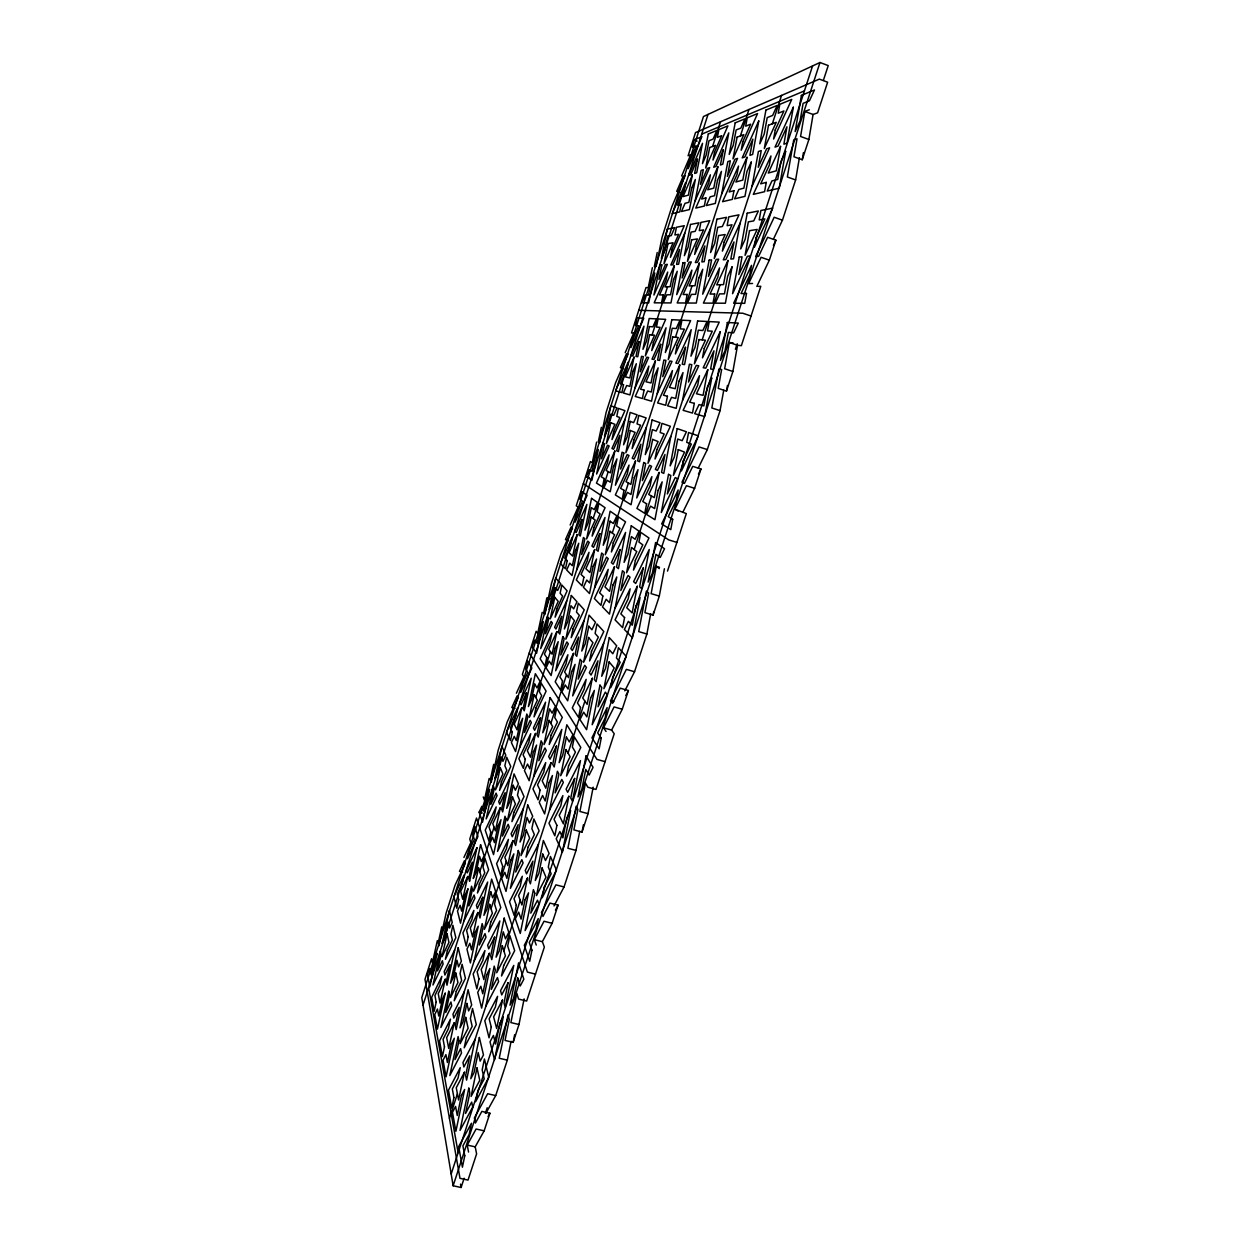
<?xml version="1.0" encoding="UTF-8"?>
<svg xmlns="http://www.w3.org/2000/svg" width="1250" height="1250" viewBox="0 0 1250 1250"><rect width="100%" height="100%" fill="white"/><g stroke="black" fill="none" stroke-linecap="round" stroke-linejoin="round"><path stroke-width="1.5" d="M773.516 238.969L782.453 220.172L795.625 179.953L787.344 176.969L793.734 139.859L797.031 138.766L793.953 156.75L802.25 159.75L803.453 152.562M802.25 159.75L808.875 139.5L813.078 114.484L817.609 112.828L827.641 82.219L819.328 79.109L695.516 132.578L688.109 155.766L690.734 154.781L681.656 175.984M809.312 109.75L804.844 111.453L800.578 136.469L808.875 139.5M795.625 179.953L799.406 157.688M732.891 371.484L737.547 345.281L729.359 342.531L724.641 368.75L732.891 371.484L726.469 391.094L718.234 388.375L721.641 369.547L718.891 369.094L711.828 407.953L720.062 410.641L707.312 449.578L698.281 468M720.062 410.641L723.719 390.297M726.469 391.094L727.469 385.438M752.141 186.031L758.406 151.516L761.234 150.578L758.219 167.297L766.656 148.797L769.594 147.828L752.141 186.031L740.016 223.344L723.281 259.812L725.875 259.562L733.984 241.938L730.828 259.062L733.531 258.797L740.016 223.344M624.844 690.828L634.547 671.734L646.891 634.016L638.719 631.609L646.391 591.125L648.625 593.016L644.906 612.641L653.094 615.078L653.766 611.516M653.094 615.078L659.312 596.094L664.406 568.766M659.531 567.297L656.266 566.312L651.125 593.641L659.312 596.094M646.891 634.016L650.688 613.781M682.578 400.25L689.422 364.234L691.781 364.625L688.484 382.078L696.312 365.375L698.766 365.781L682.578 400.25L670.828 436.469L663.766 473.422L661.547 472.359L664.969 454.5L657.469 470.391L655.328 469.359L670.828 436.469M721.719 193.859L727.844 161.609L730.312 160.797L727.359 176.406L735 159.234L737.562 158.391L721.719 193.859L710.5 228.625L695.281 262.578L697.547 262.344L704.922 245.938L701.859 261.922L704.188 261.688L710.5 228.625M554.016 905.922L564.047 886.953L576.016 850.406L567.891 848.266L576.141 806.281L577.875 809.531L573.891 829.891L582.016 832.062L588.047 813.656L593.172 787.203M576.016 850.406L579.719 831.328M582.016 832.062L583.453 824.656M615.094 608.156L622.438 570.734L624.375 572.375L620.812 590.516L628.047 575.5L630.047 577.203L615.094 608.156L603.672 643.297L596.094 681.656L594.312 679.344L597.984 660.812L591.047 675.062L589.344 672.812L603.672 643.297M657.266 393.578L663.875 360.016L665.938 360.359L662.75 376.625L669.859 361.016L672 361.359L657.266 393.578L646.359 427.391L639.562 461.766L637.641 460.828L640.922 444.219L634.078 459.125L632.203 458.219L646.359 427.391M695.188 200.688L701.141 170.422L703.312 169.703L700.438 184.359L707.422 168.344L709.656 167.609L695.188 200.688L684.75 233.219L670.812 264.984L672.797 264.781L679.547 249.437L676.578 264.422L678.625 264.219L684.75 233.219M511.094 1041.297L507.312 1060.141L499.234 1058.25L508.031 1014.875L509.312 1019.406L505.062 1040.438L513.141 1042.359L514.672 1034.719M693.922 139.953L692.453 147.297L696.266 145.781L689.688 161.156L688.188 168.594L701.906 136.656L693.922 139.953L697.141 141.109M513.141 1042.359L518.984 1024.516L524.109 998.891M657.203 252.516L654.328 266.609L656.141 266.422L662.078 237.281L671.844 206.703L685.141 175.703L683.172 176.344L676.734 191.359L679.938 192.484M538.469 844.141L530.391 883.812L529.047 880.297L532.953 861.141L526.547 873.844L525.25 870.453L538.469 844.141L549.562 810L557.406 771.281L558.906 774.094L555.109 792.875L561.797 779.469L563.359 782.391L549.562 810M583.984 620.688L576.734 656.281L575.188 654.266L578.703 637.062L572.328 650.516L570.844 648.562L583.984 620.688L594.594 587.797L601.641 553.016L603.328 554.453L599.922 571.312L606.531 557.172L608.266 558.656L594.594 587.797M624.969 419.438L618.422 451.578L616.734 450.766L619.906 435.234L613.594 449.266L611.953 448.469L624.969 419.438L635.141 387.75L648.641 357.516L646.781 357.203L640.25 371.859L643.328 356.641L641.516 356.328L635.141 387.75M652.344 267.719L648.281 287.547L645.984 287.625L631.516 332.938L633.703 333.141L625.203 352.656M601.359 427.312L598.297 441.891L599.797 442.609L606.109 412.437L615.641 382.609L628.094 354.125L626.438 353.844L620.406 367.656L623.594 368.703M475.125 1039.234L466.594 1080.125L465.641 1075.5L469.766 1055.766L463.875 1066.984L462.953 1062.516L475.125 1039.234L485.906 1006.078L494.219 966.125L495.328 970.062L491.297 989.422L497.453 977.547L498.609 981.625L485.906 1006.078M523.297 808.734L515.625 845.484L514.438 842.422L518.156 824.672L512.266 836.766L511.109 833.812L523.297 808.734L533.625 776.75L541.094 740.812L542.422 743.281L538.797 760.688L544.938 747.969L546.297 750.516L533.625 776.75M566.734 600.859L559.797 634.078L558.438 632.297L561.797 616.25L555.922 629.016L554.609 627.281L566.734 600.859L576.641 569.984L583.406 537.484L584.891 538.75L581.609 554.5L587.703 541.141L589.234 542.453L576.641 569.984M596.609 442.141L592.312 462.641L590.406 461.578L576.281 505.766L578.094 507.141L570.141 525.016M542.234 612.344L537.703 633.484L536.172 631.297L522.391 674.438L523.828 676.906L516.391 693.234M464.234 991.766L456.156 1029.578L455.312 1025.531L459.219 1007.281L453.781 1018.078L452.969 1014.156L464.234 991.766L474.281 960.625L482.156 923.609L483.141 927.063L479.328 945L485 933.609L486 937.172L474.281 960.625M509.984 777.656L502.672 811.891L501.625 809.203L505.156 792.656L499.703 804.219L498.688 801.594L509.984 777.656L519.641 747.562L526.781 714.047L527.938 716.234L524.484 732.469L530.156 720.359L531.344 722.609L519.641 747.562M454.656 950.016L446.984 985.203L446.25 981.641L449.953 964.641L444.891 975.047L444.172 971.578L454.656 950.016L464.078 920.672L471.562 886.203L472.422 889.25L468.797 905.953L474.062 895.031L474.953 898.172L464.078 920.672M489.156 778.469L484.406 800.219L483.25 796.969M493.672 764.344L490.297 779.812L491.219 782.203L498.203 750.172L507.281 721.766L518.156 697.953L517.094 695.969L511.828 707.516L514.984 708.391M437.328 940.656L432.375 962.984L431.562 958.734L424.984 979.328L459.984 1178.328L468.016 1180.094L476.609 1153.859L475.203 1146.844L484.156 1130.828L489.922 1113.234L481.859 1111.391L475.453 1123.031L474.391 1117.891L487.641 1093.734L495.703 1095.578L507.312 1060.141M441.75 926.859L438.219 942.75L438.875 945.922L446.156 913.031L455.031 885.297L465.172 863.672L464.375 860.891L459.469 871.375L462.609 872.188M423.031 1005.078L708.016 114.406M479.766 871.797L494.062 827.219M535.734 697.422L550.406 651.703M593.156 518.547L608.219 471.625M652.094 334.953L667.547 286.781M712.594 146.469L720.516 121.781M491.031 908.734L506.297 861.391M550.828 723.438L566.516 674.797M612.281 533.016L628.406 483.016M675.453 337.25L692.047 285.828M740.422 135.906L748.938 109.516M449.438 1118.375L457.406 1093.812M503.844 950.781L520.234 900.313M568.031 753.094L584.906 701.125M634.125 549.531L651.484 496.031M702.188 339.859L720.094 284.734M772.344 123.797L781.547 95.422M451.188 1173.984L812.562 65.938M464.141 1178.234L461.109 1187.5L453.141 1185.766L819.984 62.5L828.219 65.594L823.359 80.438M485.375 1113.328L487.203 1107.766M735.375 349.312L737.203 343.75M518.984 1024.516L510.891 1022.578L516.812 993.266L518.578 999.078L526.672 1001.047L544.359 947.062L542.359 941.672L552.125 923.312L558.078 905.156L549.969 903.078L542.969 916.406L541.453 912.5L555.922 884.859L564.047 886.953M588.047 813.656L579.906 811.469L585.453 783.109L587.844 787.219L595.984 789.438L614.219 733.75L611.609 730.078L622.25 709.234L628.391 690.516L620.219 688.172L612.594 703.297L610.609 700.703L626.375 669.375L634.547 671.734M667.5 571.094L686.328 513.609L674.906 509.234L686.406 485.719L694.625 488.312L700.953 468.969L692.734 466.359L684.438 483.375L681.969 482.188L699.078 446.938L707.312 449.578M756.812 286.438L769.344 260.172L775.891 240.203L767.609 237.297L758.625 256.328L755.609 256.625L774.172 217.25L782.453 220.172M586.312 476.719L589.391 469.766L592.125 471.391L595.219 456.578L598.359 449.484L591.938 480.25L586.312 476.719L589.484 477.719M479.125 812.141L481.812 806.359L483.469 811.109L486.891 795.391L489.625 789.5L482.516 822.141L479.125 812.141L482.266 812.984M463.922 857.438L470.859 842.594L469.781 839.094L476.5 818.062L527.391 972.109L535.5 974.109M773.422 245.375L775.891 240.203M698.453 474.062L700.953 468.969M683.062 511.781L694.625 488.312M606.062 731.469L603.516 727.812L614.094 706.922L622.25 709.234M625.828 695.547L628.391 690.516M536.25 945.031L534.328 939.656L544.031 921.25L552.125 923.312M555.438 910.141L558.078 905.156M468.562 1152.078L467.219 1145.078L476.109 1129.016L484.156 1130.828M485.906 1113.266L495.703 1095.578M488.078 1116.547L489.922 1113.234M819.984 62.5L703.469 116.531L421.781 997.594L453.141 1185.766M701.703 134.172L804.422 90.906M752.531 283.453L748.609 283.609L761.078 257.297L769.344 260.172M758.141 286.391L760.797 286.297L741.344 345.672L737.547 345.281M638.734 310.312L742.797 313.234L751.047 316.047M729.359 342.531L733.094 342.906M467.219 1145.078L475.203 1146.844M534.328 939.656L542.359 941.672M605.094 761.656L596.938 759.391L529.281 652.906M603.516 727.812L611.609 730.078M610.609 700.703L613.844 701.609M550.016 598.797L546.859 597.875L543.641 612.906L544.844 614.484L551.5 583.359L560.797 554.25L572.453 528.156L571.094 527L565.453 539.656L568.625 540.609M676.906 542.406L668.703 539.891L583.328 483.703M804.844 111.453L813.078 114.484M674.906 509.234L678.125 511.047M656.266 566.312L659.312 568.609M428.609 987.656L458.141 1152.641M460.516 1184.125L461.109 1187.5M801.391 95.391L795.156 131.578L800.078 120.969L803.109 103.344L809.422 100.828L814.469 89.969L801.391 95.391M785.641 151.375L779.219 188.203L767.219 191.062L771.922 180.938L777.734 179.438L780.828 161.734L785.641 151.375M793.312 107.234L787.062 143.156L783.891 144.203L786.938 126.828L778.062 146.109L775.016 147.109L793.312 107.234M780.562 146.375L776.266 170.844L768.266 173.047L780.562 146.375M756.047 237.734L754.344 247.297L772.719 208.141L760.891 210.484L759.219 219.922L764.859 218.906L756.047 237.734M775.219 130.016L773.609 139.031L791.734 99.406L779.781 104.344L778.203 113.234L783.906 110.969L775.219 130.016M746.5 293.453L744.734 303.328L733.625 303.266L751.5 265.359L749.766 275.078L741.031 293.547L746.5 293.453M766.25 182.391L764.594 191.688L753.312 194.375L770.953 155.953L769.328 165.109L760.719 183.828L766.25 182.391M727.344 322.516L720.453 360.422L725 350.891L728.344 332.438L733.625 332.828L738.281 323.078L727.344 322.516M739.234 257.094L732.578 293.688L750.266 255.984L747.375 256.266L738.812 274.547L742.031 256.812L739.234 257.094M747.203 213.219L740.703 248.938L745.203 239.25L748.344 221.859L753.719 220.906L758.312 211L747.203 213.219M765.922 110.094L759.797 143.812L764.234 134.016L767.203 117.609L772.641 115.453L777.172 105.438L765.922 110.094M749.516 230.672L745.078 255.344L757.156 229.453L749.516 230.672M768.5 125.25L764.312 148.516L776.234 122.312L768.5 125.25M711.703 378.031L704.641 416.563L694.688 413.688L699.031 404.578L703.859 405.859L707.266 387.328L711.703 378.031M720.156 331.828L713.266 369.422L710.625 368.984L713.969 350.812L705.766 368.172L703.219 367.734L720.156 331.828M732.047 266.906L725.391 303.219L715.219 303.156L719.516 293.906L724.453 293.828L727.656 276.359L732.047 266.906M751.234 162.094L744.953 196.359L734.609 198.828L738.859 189.453L743.875 188.156L746.891 171.672L751.234 162.094M758.766 120.953L752.641 154.453L749.906 155.344L752.875 139.156L744.859 156.984L742.219 157.859L758.766 120.953M707.797 369.75L703.078 395.344L696.438 393.766L707.797 369.75M727.969 260.469L723.516 284.594L716.719 284.859L727.969 260.469M747 157.297L742.797 180.094L735.891 182L747 157.297M683.25 460.953L681.391 470.953L698.344 435.875L688.562 432.516L686.719 442.359L691.375 444.094L683.25 460.953M704.234 348.422L702.484 357.844L719.25 322.109L709.234 321.594L707.516 330.875L712.281 331.234L704.234 348.422M724.047 242.219L722.375 251.125L738.969 214.844L728.766 216.875L727.141 225.656L732 224.781L724.047 242.219M742.766 141.828L741.188 150.25L757.578 113.563L747.234 117.844L745.688 126.156L750.625 124.188L742.766 141.828M672.703 519.312L670.781 529.625L661.672 523.922L678.172 489.984L676.281 500.141L668.234 516.656L672.703 519.312M694.312 403.344L692.516 413.047L683.141 410.344L699.469 375.703L697.688 385.266L689.719 402.125L694.312 403.344M714.703 293.984L713 303.156L703.406 303.094L719.562 267.906L717.891 276.938L710 294.062L714.703 293.984M733.953 190.703L732.344 199.375L722.578 201.688L738.547 166.047L736.969 174.594L729.172 191.938L733.953 190.703M678.25 449.609L673.406 475.359L684.562 452.141L678.25 449.609M698.984 339.547L694.406 363.859L705.453 340.188L698.984 339.547M718.562 235.562L714.234 258.547L725.172 234.516L718.562 235.562M737.094 137.172L733 158.922L743.812 134.625L737.094 137.172M655.594 542.594L648.109 582.094L652.297 573.594L655.938 554.344L660.234 557.453L664.531 548.75L655.594 542.594M668.531 474.375L661.297 512.531L677.625 478.734L675.234 477.594L667.344 493.969L670.828 475.484L668.531 474.375M677.203 428.609L670.141 465.875L674.297 457.172L677.719 439.016L682.172 440.672L686.406 431.766L677.203 428.609M697.609 321L690.938 356.188L695.047 347.328L698.297 330.188L702.844 330.531L707.047 321.484L697.609 321M709.156 260.141L702.703 294.188L718.703 259.172L716.203 259.422L708.453 276.391L711.578 259.891L709.156 260.141M716.906 219.234L710.594 252.531L714.672 243.547L717.734 227.328L722.375 226.5L726.531 217.313L716.906 219.234M735.188 122.844L729.203 154.406L733.234 145.297L736.141 129.953L740.859 128.078L744.969 118.797L735.188 122.844M635.969 605.938L632.281 625.219L628.375 621.344L624.375 629.469L632.406 637.75L640.062 597.625L635.969 605.938M643.25 567.922L639.625 586.844L641.766 588.672L649.25 549.5L633.609 581.688L635.688 583.453L643.25 567.922M658.109 490.375L654.625 508.562L650.578 506.156L646.594 514.484L654.938 519.703L662.156 481.859L658.109 490.375M679 381.25L675.703 398.438L671.531 397.344L667.594 405.828L676.203 408.328L683.016 372.578L679 381.25M685.5 347.344L682.266 364.219L684.547 364.609L691.219 329.672L675.844 363.141L678.062 363.516L685.5 347.344M698.766 278.047L695.656 294.312L691.375 294.391L687.469 303.016L696.297 303.062L702.75 269.25L698.766 278.047M717.484 180.297L714.531 195.703L710.172 196.828L706.297 205.562L715.312 203.422L721.438 171.375L717.484 180.297M723.312 149.844L720.422 165L722.797 164.219L728.781 132.875L713.719 167.203L716.016 166.453L723.312 149.844M637.266 586.281L632.156 612.906L626.766 607.766L637.266 586.281M659.141 472.484L654.312 497.609L648.719 494.469L659.141 472.484M679.797 364.969L675.234 388.719L669.469 387.359L679.797 364.969M699.344 263.219L695.016 285.719L689.109 285.938L699.344 263.219M717.875 166.781L713.766 188.125L707.734 189.781L717.875 166.781M609.141 661.938L603.906 688.688L614.203 667.969L609.141 661.938M631.5 547.562L626.562 572.828L636.781 551.547L631.5 547.562M652.641 439.391L647.969 463.297L658.109 441.578L652.641 439.391M672.656 336.969L668.234 359.625L678.281 337.516L672.656 336.969M691.641 239.828L687.438 261.328L697.406 238.922L691.641 239.828M709.672 147.578L705.688 168L715.562 145.344L709.672 147.578M612.703 677.312L610.688 687.688L626.297 656.453L618.422 647.734L616.438 657.969L620.188 662.266L612.703 677.312M635.375 560.281L633.484 570.094L648.984 538.016L640.797 532.375L638.922 542.031L642.812 544.859L635.375 560.281M656.812 449.75L655.016 459.016L670.375 426.266L661.922 423.359L660.156 432.5L664.188 434L656.812 449.75M677.078 345.188L675.375 353.969L690.609 320.641L681.922 320.188L680.25 328.859L684.391 329.156L677.078 345.188M696.281 246.125L694.672 254.438L709.766 220.656L700.875 222.422L699.281 230.625L703.531 229.875L696.281 246.125M714.5 152.125L712.984 160.016L727.906 125.859L718.875 129.609L717.359 137.406L721.672 135.688L714.5 152.125M601.219 738.109L599.141 748.828L591.938 737.828L607.125 707.641L605.078 718.188L597.672 732.875L601.219 738.109M624.578 617.562L622.625 627.656L615.062 619.875L630.141 588.828L628.219 598.781L620.859 613.875L624.578 617.562M646.625 503.812L644.766 513.344L636.906 508.406L651.891 476.656L650.062 486.047L642.75 501.5L646.625 503.812M667.453 396.266L665.719 405.281L657.594 402.938L672.438 370.578L670.719 379.469L663.469 395.219L667.453 396.266M687.188 294.453L685.531 303L677.188 302.953L691.906 270.109L690.266 278.547L683.094 294.531L687.188 294.453M705.891 197.938L704.328 206.047L695.781 208.078L710.375 174.828L708.828 182.828L701.703 199.016L705.891 197.938M586.031 755.922L577.984 796.906L581.828 789.375L585.75 769.391L589.141 775.078L593.078 767.359L586.031 755.922M599.953 685.141L592.172 724.734L607.219 694.625L605.312 692.125L598.031 706.734L601.797 687.531L599.953 685.141M609.297 637.609L601.688 676.297L605.531 668.516L609.219 649.672L612.797 653.766L616.703 645.812L609.297 637.609M631.281 525.797L624.094 562.375L627.891 554.391L631.391 536.578L635.109 539.281L639 531.125L631.281 525.797M643.719 462.531L636.75 497.938L651.594 466.297L649.531 465.297L642.359 480.641L645.719 463.484L643.719 462.531M652.078 419.984L645.266 454.609L649.047 446.469L652.359 429.609L656.219 431.031L660.062 422.719L652.078 419.984M671.797 319.672L665.344 352.531L669.094 344.234L672.219 328.25L676.188 328.547L680.016 320.094L671.797 319.672M682.984 262.781L676.719 294.641L691.328 261.938L689.141 262.156L682.078 278L685.094 262.578L682.984 262.781M690.516 224.469L684.375 255.672L688.094 247.266L691.078 232.094L695.141 231.375L698.922 222.797L690.516 224.469M708.297 134L702.469 163.656L706.156 155.156L708.984 140.734L713.125 139.094L716.875 130.438L708.297 134M568.859 796.266L563.391 823.859L559.203 815.375L568.859 796.266M592.328 678.281L587.141 704.344L582.703 697.969L592.328 678.281M614.5 566.688L609.594 591.359L604.938 586.891L614.5 566.688M635.5 461.016L630.859 484.391L626 481.641L635.5 461.016M655.422 360.797L651.016 382.969L645.984 381.781L655.422 360.797M674.344 265.609L670.156 286.688L664.984 286.891L674.344 265.609M692.344 175.094L688.359 195.141L683.047 196.609L692.344 175.094M566.859 817.859L562.891 837.844L559.875 831.547L556.188 838.75L562.406 852.094L570.625 810.5L566.859 817.859M574.672 778.453L570.781 798.062L572.453 801.219L580.484 760.594L566.078 789.25L567.688 792.281L574.672 778.453M590.609 698.031L586.875 716.906L583.656 712.156L579.984 719.609L586.594 729.688L594.359 690.422L590.609 698.031M613.062 584.781L609.531 602.625L606.156 599.281L602.5 606.922L609.453 614.094L616.781 576.969L613.062 584.781M620.047 549.562L616.562 567.094L618.422 568.688L625.594 532.406L611.344 562.625L613.141 564.172L620.047 549.562M634.312 477.594L630.969 494.484L627.438 492.391L623.812 500.219L631.062 504.75L638.016 469.609L634.312 477.594M654.453 375.969L651.281 392L647.641 391.047L644.031 399L651.547 401.188L658.125 367.859L654.453 375.969M660.734 344.312L657.609 360.078L659.609 360.406L666.047 327.797L652 359.141L653.938 359.469L660.734 344.312M673.578 279.516L670.562 294.75L666.812 294.812L663.234 302.891L670.969 302.922L677.219 271.281L673.578 279.516M691.75 187.828L688.891 202.312L685.047 203.297L681.5 211.469L689.422 209.594L695.359 179.5L691.75 187.828M697.422 159.219L694.609 173.469L696.703 172.781L702.531 143.297L688.703 175.406L690.734 174.734L697.422 159.219M544.281 887.078L542.125 897.828L556.484 870.219L550.422 856.469L548.297 867.062L551.172 873.781L544.281 887.078M568.562 765.891L566.531 776.047L580.812 747.453L574.359 736.969L572.344 746.984L575.422 752.125L568.562 765.891M591.5 651.328L589.578 660.938L603.797 631.516L596.984 623.953L595.094 633.438L598.328 637.156L591.5 651.328M613.234 542.859L611.406 551.969L625.547 521.844L618.422 516.922L616.625 525.906L620.016 528.359L613.234 542.859M633.828 440.016L632.094 448.656L646.141 417.938L638.766 415.406L637.047 423.922L640.578 425.234L633.828 440.016M653.391 342.375L651.75 350.578L665.688 319.359L658.078 318.969L656.453 327.078L660.078 327.344L653.391 342.375M671.984 249.531L670.422 257.344L684.25 225.719L676.438 227.266L674.891 234.984L678.625 234.312L671.984 249.531M531.938 950.172L529.719 961.25L524.297 945.281L538.25 918.625L536.062 929.547L529.266 942.5L531.938 950.172M556.922 825.375L554.828 835.828L548.969 823.266L562.875 795.609L560.812 805.906L554.031 819.359L556.922 825.375M580.516 707.516L578.547 717.391L572.297 707.875L586.156 679.359L584.203 689.109L577.453 702.969L580.516 707.516M602.844 596L600.969 605.359L594.406 598.578L608.188 569.344L606.344 578.578L599.625 592.797L602.844 596M624 490.344L622.219 499.219L615.359 494.922L629.062 465.078L627.312 473.828L620.625 488.344L624 490.344M644.078 390.109L642.391 398.531L635.266 396.469L648.875 366.109L647.219 374.422L640.578 389.188L644.078 390.109M663.141 294.875L661.547 302.875L654.203 302.828L667.719 272.047L666.125 279.953L659.547 294.938L663.141 294.875M681.281 204.266L679.75 211.891L672.234 213.688L685.641 182.531L684.125 190.062L677.594 205.219L681.281 204.266M517.703 977.922L513.531 998.563L509.984 1005.203L518.578 962.844L523.844 979.203L520.234 985.984L517.703 977.922M534.812 893.266L530.797 913.125L537.5 900.203L538.953 903.953L525.109 930.594L533.406 889.641L534.812 893.266M542.734 854.094L538.797 873.594L535.266 880.5L543.375 840.484L549.094 853.453L545.484 860.5L542.734 854.094M566.406 737.047L562.672 755.484L559.156 762.625L566.828 724.766L572.938 734.672L569.344 741.953L566.406 737.047M581.719 661.328L578.125 679.109L584.766 665.312L586.422 667.469L572.688 695.906L580.109 659.234L581.719 661.328M588.812 626.234L585.281 643.703L581.781 651.047L589.047 615.156L595.484 622.297L591.922 629.797L588.812 626.234M610.062 521.156L606.703 537.734L603.219 545.25L610.125 511.188L616.859 515.844L613.312 523.5L610.062 521.156M623.828 453.016L620.594 469.031L627.172 454.609L628.984 455.484L615.391 485.219L622.078 452.187L623.828 453.016M630.234 421.391L627.047 437.141L623.578 444.797L630.141 412.437L637.141 414.844L633.609 422.656L630.234 421.391M649.406 326.562L646.375 341.531L642.938 349.312L649.172 318.516L656.406 318.891L652.891 326.812L649.406 326.562M661.859 264.922L658.938 279.406L665.422 264.562L667.344 264.359L653.938 295.031L660 265.109L661.859 264.922M667.656 236.281L664.781 250.547L661.359 258.422L667.297 229.094L674.719 227.609L671.234 235.641L667.656 236.281M542.094 867.938L536.5 895.625L545.969 877.266L542.094 867.938M565.969 749.531L560.688 775.703L570.125 756.703L565.969 749.531M588.578 637.484L583.578 662.25L592.969 642.703L588.578 637.484M609.984 531.281L605.25 554.766L614.594 534.766L609.984 531.281M630.312 430.484L625.828 452.797L635.109 432.406L630.312 430.484M649.641 334.703L645.359 355.922L654.578 335.203L649.641 334.703M668.016 243.578L663.953 263.766L673.094 242.766L668.016 243.578M499.828 1023.422L495.609 1044.062L493.406 1035.453L490.031 1041.812L494.531 1059.891L503.281 1016.938L499.828 1023.422M508.125 982.719L504 1002.984L505.234 1007.359L513.781 965.391L500.531 990.703L501.719 994.922L508.125 982.719M525.094 899.625L521.109 919.125L518.688 912.172L515.312 918.781L520.281 933.453L528.547 892.859L525.094 899.625M549 782.531L545.234 800.984L542.609 795.5L539.234 802.359L544.625 813.937L552.438 775.531L549 782.531M556.438 746.094L552.734 764.234L554.188 766.969L561.844 729.406L548.641 756.562L550.047 759.203L556.438 746.094M571.641 671.609L568.078 689.094L565.281 684.953L561.906 692.016L567.672 700.797L575.078 664.406L571.641 671.609M593.125 566.375L589.734 582.984L586.781 580.047L583.438 587.281L589.516 593.531L596.547 559.016L593.125 566.375M599.828 533.578L596.484 549.906L598.109 551.297L605 517.5L591.922 546L593.484 547.344L599.828 533.578M613.531 466.422L610.312 482.203L607.219 480.359L603.891 487.734L610.25 491.719L616.938 458.906L613.531 466.422M632.938 371.344L629.875 386.359L626.672 385.516L623.359 393.016L629.969 394.922L636.312 363.719L632.938 371.344M639 341.656L635.984 356.453L637.734 356.734L643.969 326.156L631.047 355.609L632.75 355.906L639 341.656M651.422 280.812L648.5 295.125L645.188 295.172L641.906 302.766L648.719 302.812L654.781 273.078L651.422 280.812M464.766 1155.781L462.406 1167.203L458.672 1146.562L471.453 1123.25L469.141 1134.516L462.906 1145.828L464.766 1155.781M491.266 1027.047L489.047 1037.844L484.797 1020.781L497.594 996.328L495.406 1006.969L489.156 1018.844L491.266 1027.047M516.312 905.359L514.219 915.562L509.516 901.719L522.312 876.281L520.234 886.359L514 898.703L516.312 905.359M540.047 790.156L538.047 799.812L532.953 788.875L545.719 762.594L543.75 772.141L537.531 784.906L540.047 790.156M562.531 680.906L560.641 690.078L555.188 681.75L567.922 654.75L566.047 663.812L559.859 676.938L562.531 680.906M583.891 577.188L582.094 585.891L576.328 579.953L589.016 552.328L587.234 560.938L581.062 574.375L583.891 577.188M604.203 478.562L602.484 486.859L596.453 483.078L609.062 454.922L607.375 463.109L601.234 476.797L604.203 478.562M623.531 384.688L621.906 392.594L615.609 390.766L628.156 362.172L626.562 369.969L620.438 383.875L623.531 384.688M502.5 1000.016L496.672 1028.5L493.609 1016.859L502.5 1000.016M527.438 878.109L521.938 905.047L518.562 895.641L527.438 878.109M551.047 762.75L545.828 788.25L542.188 780.875L551.047 762.75M573.422 653.406L568.469 677.594L564.594 672.031L573.422 653.406M594.656 549.625L589.953 572.594L585.875 568.688L594.656 549.625M614.844 451L610.375 472.828L606.094 470.422L614.844 451M634.047 357.141L629.797 377.938L625.359 376.875L634.047 357.141M477 1067.891L471.094 1096.438L479.781 1080.312L477 1067.891M502.312 945.734L496.719 972.734L505.406 955.891L502.312 945.734M526.281 830.047L520.984 855.641L529.672 838.156L526.281 830.047M549.016 720.328L543.984 744.609L552.656 726.578L549.016 720.328M570.609 616.125L565.828 639.188L574.469 620.703L570.609 616.125M591.156 517.016L586.594 538.969L595.203 520.078L591.156 517.016M610.703 422.656L606.359 443.578L614.922 424.344L610.703 422.656M477.922 1090.578L475.641 1101.672L488.781 1077.469L484.422 1058.984L482.172 1069.922L484.234 1078.906L477.922 1090.578M503.688 965.516L501.516 976L514.672 950.688L509.828 935.656L507.703 946L510 953.312L503.688 965.516M528.047 847.203L526 857.125L539.141 830.859L533.875 818.922L531.859 828.703L534.359 834.547L528.047 847.203M551.141 735.094L549.203 744.5L562.297 717.406L556.672 708.266L554.75 717.547L557.438 722.031L551.141 735.094M573.047 628.703L571.203 637.641L584.25 609.844L578.297 603.234L576.484 612.062L579.312 615.312L573.047 628.703M593.859 527.641L592.125 536.125L605.094 507.719L598.859 503.406L597.125 511.797L600.109 513.953L593.859 527.641M613.672 431.484L612 439.562L624.922 410.641L618.422 408.406L616.781 416.406L619.875 417.562L613.672 431.484M632.531 339.891L630.953 347.594L643.781 318.25L637.062 317.906L635.5 325.516L638.703 325.766L632.531 339.891M461.469 1095.406L457.266 1115.5L455.578 1106.453L452.469 1112.297L455.906 1131.266L464.641 1089.453L461.469 1095.406M486.734 974.734L482.75 993.75L480.844 986.266L477.719 992.359L481.641 1008.094L489.906 968.5L486.734 974.734M494.594 937.156L490.688 955.859L491.766 959.672L499.859 920.938L487.656 945.172L488.703 948.844L494.594 937.156M510.687 860.328L506.906 878.375L504.797 872.297L501.672 878.625L506.016 891.406L513.859 853.875L510.687 860.328M533.422 751.719L529.844 768.859L527.547 764.062L524.422 770.578L529.156 780.719L536.594 745.062L533.422 751.719M540.516 717.844L536.984 734.703L538.266 737.094L545.562 702.188L533.406 727.984L534.641 730.297L540.516 717.844M555.047 648.469L551.625 664.781L549.172 661.141L546.062 667.828L551.125 675.547L558.203 641.656L555.047 648.469M575.625 550.219L572.375 565.734L569.766 563.156L566.672 570L572.031 575.516L578.766 543.25L575.625 550.219M582.047 519.516L578.844 534.812L580.281 536.031L586.891 504.391L574.812 531.344L576.203 532.547L582.047 519.516M468.813 1088.172L460.031 1130.391L472.719 1107.031L471.703 1102.078L465.562 1113.422L469.812 1092.953L468.813 1088.172M479.359 1037.5L470.781 1078.75L474.016 1072.672L478.188 1052.578L480.156 1061.156L483.469 1054.938L479.359 1037.5M504.203 918.141L496.062 957.203L499.312 950.859L503.266 931.828L505.453 938.828L508.766 932.344L504.203 918.141M518.266 850.5L510.391 888.359L523.094 862.953L521.828 859.688L515.688 872.016L519.5 853.672L518.266 850.5M527.734 805L520.031 842.047L523.266 835.469L527.016 817.422L529.406 823L532.719 816.297L527.734 805M550.094 697.594L542.766 732.781L546 726L549.562 708.875L552.125 713.172L555.422 706.25L550.094 697.594M562.781 636.609L555.672 670.766L568.312 643.828L566.859 641.938L560.75 654.984L564.188 638.438L562.781 636.609M571.328 595.516L564.375 628.969L567.594 622.016L570.969 605.734L573.703 608.859L576.984 601.781L571.328 595.516M591.547 498.359L584.922 530.219L588.125 523.125L591.344 507.625L594.203 509.688L597.484 502.469L591.547 498.359M603.047 443.094L596.609 474.047L609.141 446L607.547 445.234L601.484 458.828L604.594 443.828L603.047 443.094M610.812 405.797L604.484 436.172L607.688 428.938L610.75 414.172L613.734 415.281L616.984 407.922L610.812 405.797M466.359 1037.594L464.203 1047.828L476.297 1024.547L472.516 1008.469L470.391 1018.562L472.172 1026.375L466.359 1037.594M490.734 922.094L488.688 931.781L500.797 907.562L496.578 894.438L494.547 904.016L496.562 910.406L490.734 922.094M513.875 812.406L511.938 821.625L524.031 796.578L519.422 786.125L517.5 795.219L519.703 800.328L513.875 812.406M535.891 708.109L534.031 716.875L546.109 691.141L541.156 683.109L539.328 691.766L541.688 695.703L535.891 708.109M556.828 608.828L555.078 617.188L567.109 590.844L561.859 585.016L560.125 593.266L562.625 596.141L556.828 608.828M576.797 514.203L575.125 522.172L587.109 495.312L581.594 491.484L579.938 499.359L582.562 501.266L576.797 514.203M453.938 1097.625L451.719 1108.125L448.469 1090.188L460.25 1067.672L458.063 1078.047L452.328 1088.969L453.938 1097.625M478.969 978.953L476.859 988.906L473.156 974.016L484.953 950.547L482.875 960.391L477.141 971.781L478.969 978.953M502.719 866.344L500.719 875.797L496.609 863.672L508.406 839.375L506.438 848.719L500.688 860.516L502.719 866.344M525.281 759.359L523.391 768.344L518.906 758.719L530.703 733.719L528.828 742.594L523.078 754.75L525.281 759.359M546.766 657.578L544.953 666.125L540.141 658.797L551.906 633.156L550.125 641.609L544.391 654.078L546.766 657.578M567.203 560.625L565.484 568.781L560.391 563.516L572.125 537.344L570.422 545.406L564.703 558.125L567.203 560.625M464.422 1072.25L458.594 1099.984L456.25 1087.734L464.422 1072.25M489.359 953.344L483.844 979.641L481.187 969.5L489.359 953.344M513.016 840.578L507.781 865.531L504.844 857.312L513.016 840.578M535.5 733.469L530.516 757.188L527.328 750.703L535.5 733.469M556.859 631.609L552.125 654.172L548.719 649.281L556.859 631.609M577.219 534.609L572.703 556.109L569.094 552.656L577.219 534.609M458.984 1040.734L454.969 1059.625L460.625 1048.688L461.516 1053L449.828 1075.516L458.109 1036.562L458.984 1040.734M466.906 1003.422L462.969 1022L459.969 1027.859L468.094 989.703L471.688 1004.938L468.625 1010.906L466.906 1003.422M490.672 891.609L486.922 909.266L483.922 915.344L491.641 879.094L495.641 891.547L492.594 897.75L490.672 891.609M506.094 819.031L502.469 836.078L508.141 824.312L509.25 827.188L497.531 851.437L505.016 816.25L506.094 819.031M513.25 785.312L509.688 802.094L506.687 808.375L514.031 773.891L518.406 783.828L515.359 790.219L513.25 785.312M534.766 684.125L531.359 700.109L528.375 706.562L535.359 673.703L540.078 681.344L537.031 687.906L534.766 684.125M548.75 618.297L545.453 633.766L551.109 621.375L552.391 623.047L540.703 648.609L547.5 616.672L548.75 618.297M555.25 587.672L552.016 602.922L549.031 609.516L555.703 578.188L560.703 583.734L557.656 590.438L555.25 587.672M465.703 1017.344L460.125 1043.688L468.125 1028.172L465.703 1017.344M489.687 904.328L484.375 929.344L492.391 913.203L489.687 904.328M512.469 796.906L507.422 820.688L515.438 804.031L512.469 796.906M534.141 694.688L529.344 717.344L537.344 700.203L534.141 694.688M554.797 597.312L550.219 618.891L558.203 601.359L554.797 597.312M454.234 1022.75L448.719 1048.422L446.672 1037.688L454.234 1022.75M477.859 912.531L472.625 936.938L470.297 928.031L477.859 912.531M500.359 807.625L495.375 830.875L492.781 823.625L500.359 807.625M521.797 707.688L517.047 729.828L514.219 724.109L521.797 707.688M451.375 1043.953L447.406 1062.516L445.922 1054.609L443.047 1060.25L446.062 1076.828L454.312 1038.203L451.375 1043.953M475.297 932.172L471.516 949.828L469.844 943.266L466.953 949.109L470.391 962.922L478.234 926.219L475.297 932.172M482.766 897.312L479.047 914.672L479.984 918.016L487.672 882.047L476.391 905.266L477.312 908.516L482.766 897.312M498.062 825.859L494.469 842.656L492.594 837.312L489.719 843.359L493.531 854.625L501 819.703L498.062 825.859M519.734 724.609L516.312 740.609L514.281 736.375L511.391 742.594L515.562 751.547L522.672 718.281L519.734 724.609M526.5 692.969L523.125 708.719L524.25 710.828L531.234 678.219L519.953 702.766L521.047 704.828L526.5 692.969M540.391 628.062L537.125 643.328L534.953 640.094L532.062 646.469L536.547 653.312L543.328 621.578L540.391 628.062M456.266 991.281L454.219 1000.766L465.422 978.359L462.094 964.25L460.062 973.625L461.641 980.484L456.266 991.281M479.391 883.984L477.438 893L488.656 869.812L484.938 858.25L483.016 867.156L484.781 872.797L479.391 883.984M501.406 781.766L499.563 790.375L510.766 766.469L506.703 757.234L504.859 765.734L506.797 770.25L501.406 781.766M522.422 684.297L520.641 692.5L531.844 668L527.469 660.875L525.719 668.984L527.797 672.484L522.422 684.297M444.484 1046.875L442.391 1056.594L439.547 1040.844L450.469 1019.141L448.391 1028.75L443.078 1039.281L444.484 1046.875M468.203 936.828L466.203 946.078L462.937 932.953L473.891 910.437L471.906 919.578L466.578 930.516L468.203 936.828M490.766 832.062L488.875 840.875L485.234 830.156L496.188 806.922L494.312 815.625L488.969 826.922L490.766 832.062M512.281 732.203L510.469 740.609L506.5 732.094L517.453 708.234L515.656 716.547L510.328 728.125L512.281 732.203M445.234 993.219L437.422 1029.109L434.766 1014.469L437.453 1009.047L438.75 1016.016L442.516 998.75L445.234 993.219M467.953 888.953L460.5 923.156L457.469 910.953L460.141 905.328L461.641 911.141L465.219 894.688L467.953 888.953M476.938 847.766L469.625 881.312L468.781 878.359L472.328 862.156L467.25 872.891L466.438 870.031L476.938 847.766M448.734 991.281L440.875 1027.469L451.734 1005.75L450.938 1001.953L445.688 1012.5L449.5 994.969L448.734 991.281M458.188 947.734L450.484 983.203L453.266 977.562L457.016 960.297L458.531 966.891L461.359 961.141L458.188 947.734M480.578 844.703L473.234 878.5L476.016 872.672L479.578 856.219L481.281 861.641L484.109 855.703L480.578 844.703M493.313 786.016L486.172 818.891L497.062 795.688L496.078 793.156L490.812 804.406L494.266 788.469L493.313 786.016M501.922 746.391L494.922 778.656L497.703 772.656L501.109 756.953L502.969 761.312L505.797 755.203L501.922 746.391M455.813 973.047L450.516 997.5L457.938 982.562L455.813 973.047M478.578 867.906L473.531 891.203L480.969 875.734L478.578 867.906M500.281 767.672L495.469 789.891L502.906 773.969L500.281 767.672M436.172 1002.203L434.188 1011.25L431.672 997.328L441.844 976.375L439.875 985.328L434.922 995.484L436.172 1002.203M447.359 950.453L445.406 959.281L455.828 937.719L452.891 925.25L450.969 933.984L452.359 940.047L447.359 950.453M458.688 899.625L456.797 908.266L453.891 896.625L464.094 874.984L462.219 883.516L457.266 894.031L458.688 899.625M469.344 850.281L467.484 858.719L477.922 836.469L474.625 826.219L472.797 834.562L474.359 839.563L469.344 850.281M445.266 979.234L440.047 1003.109L438.234 993.625L445.266 979.234M467.719 876.516L462.75 899.281L460.672 891.391L467.719 876.516M440.438 951.266L432.984 985.016L443.094 964.078L442.406 960.734L437.5 970.891L441.109 954.531L440.438 951.266M449.438 910.594L442.109 943.719L444.703 938.281L448.266 922.172L449.594 928.016L452.234 922.484L449.438 910.594M447.062 933.906L442.031 956.734L448.953 942.344L447.062 933.906M434.672 958.75L431.094 974.859L429.938 968.656L427.438 973.906L429.781 986.906L437.203 953.406L434.672 958.75"/></g></svg>
